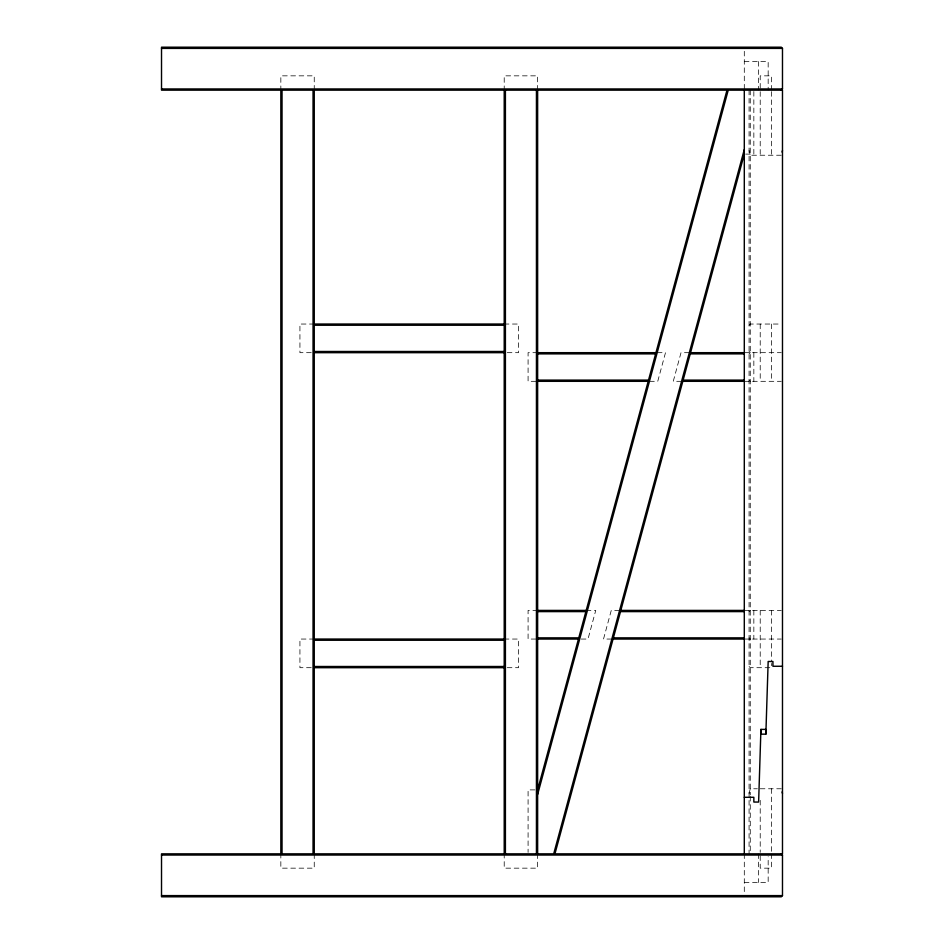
<?xml version="1.0" encoding="UTF-8"?>
<svg xmlns="http://www.w3.org/2000/svg" width="944" height="944" viewBox="0 0 944 944"><rect width="100%" height="100%" fill="white"/><g stroke="black" fill="none" stroke-linecap="round" stroke-linejoin="round"><path stroke-width="0.71" stroke-dasharray="4.72 3.54" d="M749.076 793.42L750.268 788.771L757.371 788.771M749.076 325.232L750.268 324.04L781.29 324.04M749.076 353.87L750.268 352.678L749.076 351.487M749.076 611.606L750.268 610.414M749.076 640.244L750.268 639.053L749.076 637.861M744.297 61.513L768.168 61.513L768.168 90.152M745.666 154.108L753.843 154.108L753.843 90.152M781.29 155.229L750.268 155.229L749.076 150.58M314.246 324.04L299.932 324.04L299.932 352.678L314.246 352.678M504.214 324.04L518.539 324.04L518.539 352.678L504.214 352.678M537.632 352.678L528.085 352.678L528.085 381.317L537.632 381.317M657.319 352.678L665.496 352.678L657.744 381.317L648.198 381.317M689.203 352.678L681.013 352.678L673.273 381.317L682.819 381.317M744.297 352.678L781.29 352.678M744.297 381.317L781.29 381.317M537.632 610.414L528.085 610.414L528.085 639.053L537.632 639.053M586.2 610.414L595.747 610.414L587.994 639.053L578.448 639.053M619.453 610.414L611.264 610.414L603.511 639.053L613.057 639.053M744.297 610.414L781.29 610.414M314.246 639.053L299.932 639.053L299.932 667.691L314.246 667.691M504.214 639.053L518.539 639.053L518.539 667.691L504.214 667.691M744.297 639.053L781.29 639.053M760.215 788.771L781.29 788.771M534.906 789.892L528.085 789.892L528.085 852.385M744.297 882.487L768.168 882.487L768.168 856.704M749.076 380.113L750.268 381.317M749.076 666.499L750.268 667.691L771.354 667.691L771.354 663.396M771.354 90.152L771.354 75.839L760.215 75.839L760.215 155.229M771.354 91.603L771.354 155.229M771.354 324.04L771.354 381.317M771.354 610.414L771.354 661.968M771.354 788.771L771.354 852.397M771.354 853.848L771.354 868.161L760.215 868.161L760.215 853.848M760.215 324.04L760.215 381.317M760.215 610.414L760.215 667.691M760.215 800.335L760.215 852.397M758.622 61.513L758.622 90.152M758.622 853.848L758.622 882.487M753.843 352.678L753.843 381.317M753.843 610.414L753.843 639.053M750.268 90.152L750.268 794.883M750.268 796.347L750.268 852.373M749.076 90.152L749.076 853.848M744.297 51.295L744.297 90.152M744.297 853.848L744.297 892.705M537.632 90.152L537.632 75.839L504.214 75.839L504.214 90.152M537.632 853.848L537.632 868.161L504.214 868.161L504.214 853.848M314.246 90.152L314.246 75.839L280.84 75.839L280.84 90.152M314.246 853.848L314.246 868.161L280.84 868.161L280.84 853.848"/><path stroke-width="1.42" d="M782.104 152.09L782.482 150.58M537.632 789.892L726.998 90.152M537.632 794.459L728.237 90.152M553.703 853.848L744.297 149.541M554.93 853.848L744.297 154.108M781.29 90.152L782.482 88.96L782.482 48.392L781.29 47.2L161.518 47.2L161.518 90.152L782.482 90.152L782.482 853.848L161.518 853.848L161.518 896.8L781.29 896.8L782.482 895.608L782.482 855.04L781.29 853.848M161.518 48.392L782.482 48.392M161.518 88.96L782.482 88.96M314.246 324.04L504.214 324.04M314.246 325.232L504.214 325.232M314.246 351.487L504.214 351.487M314.246 352.678L504.214 352.678M537.632 352.678L655.95 352.678M690.56 352.678L744.297 352.678M537.632 353.87L655.632 353.87M690.241 353.87L744.297 353.87M537.632 380.113L648.528 380.113M683.137 380.113L744.297 380.113M537.632 381.317L648.198 381.317M682.819 381.317L744.297 381.317M537.632 610.414L586.2 610.414M620.81 610.414L744.297 610.414M537.632 611.606L585.882 611.606M620.491 611.606L744.297 611.606M537.632 637.861L578.766 637.861M613.388 637.861L744.297 637.861M314.246 639.053L504.214 639.053M537.632 639.053L578.448 639.053M613.057 639.053L744.297 639.053M314.246 640.244L504.214 640.244M782.482 666.263L772.935 666.263L772.935 661.484L768.168 661.484L765.855 734.161L760.923 734.161L760.923 729.393L765.855 729.393L765.855 734.161M314.246 666.499L504.214 666.499M314.246 667.691L504.214 667.691M744.297 797.291L753.843 797.291L753.843 802.058L758.622 802.058L760.923 729.393M161.518 855.04L782.482 855.04M161.518 895.608L782.482 895.608M782.104 791.91L782.482 793.42M744.297 90.152L744.297 853.848M537.632 90.152L537.632 853.848M536.44 90.152L536.44 853.848M505.406 90.152L505.406 853.848M504.214 90.152L504.214 853.848M314.246 90.152L314.246 853.848M313.054 90.152L313.054 853.848M282.032 90.152L282.032 853.848M280.84 90.152L280.84 853.848"/></g></svg>
